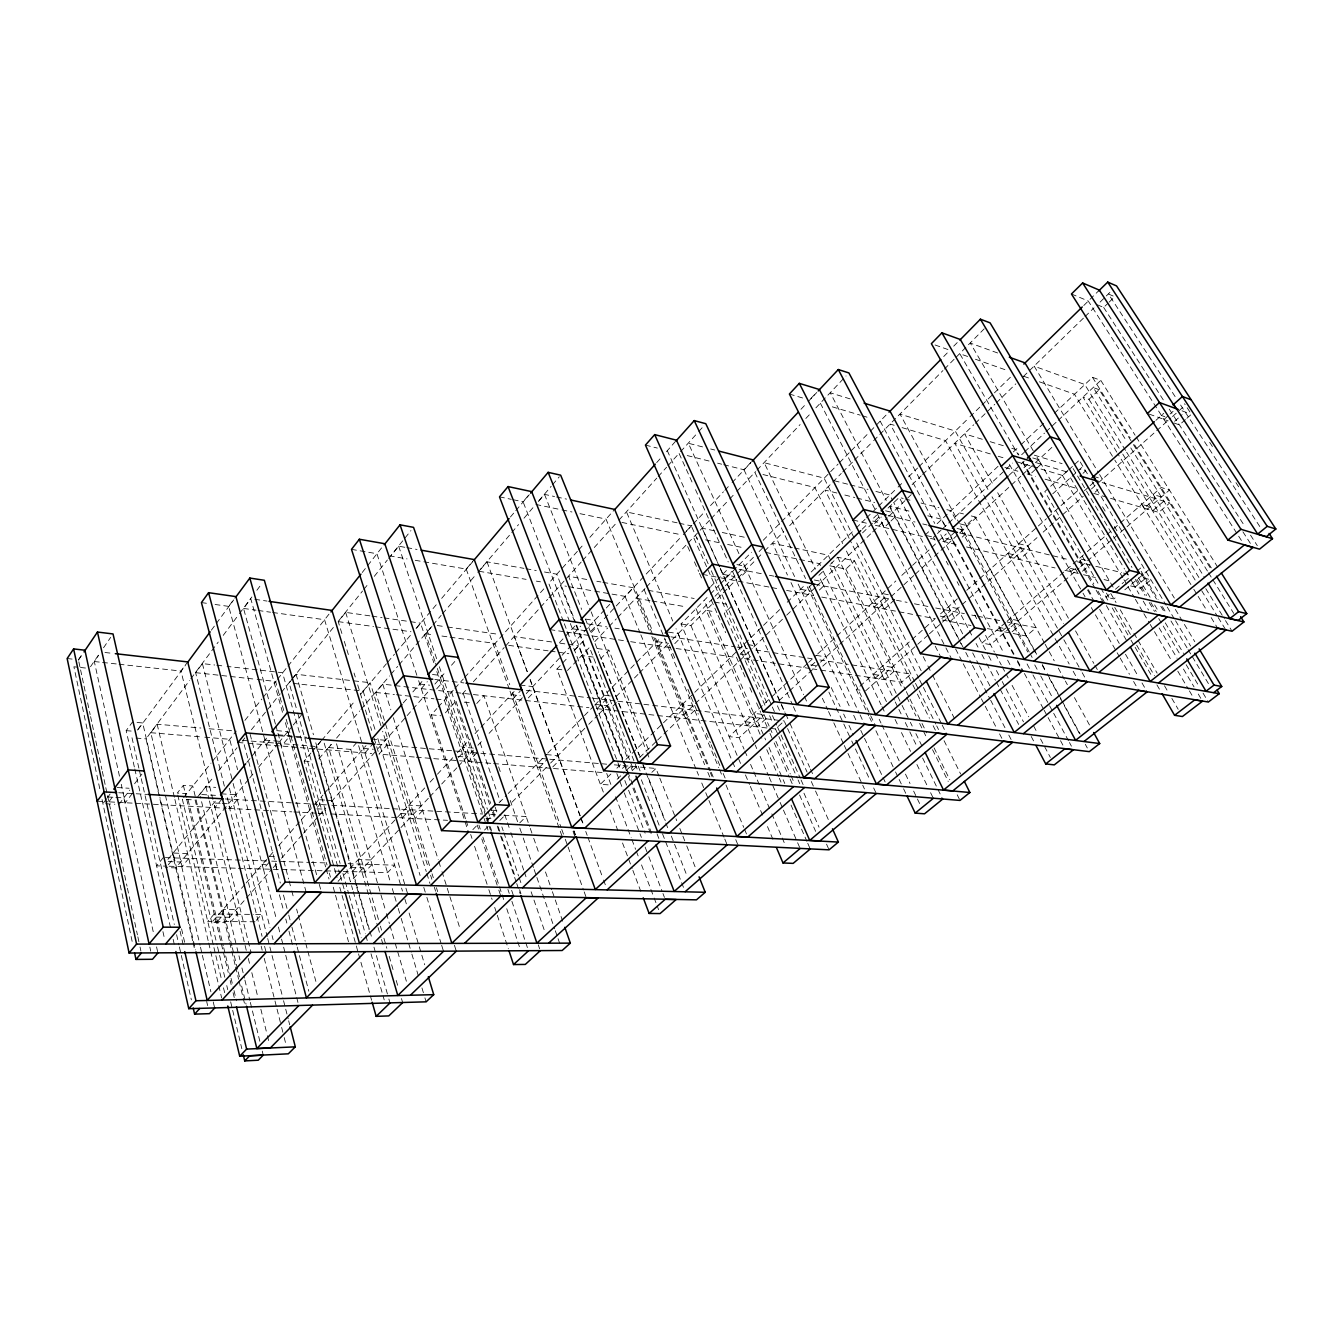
<?xml version="1.0" encoding="UTF-8"?>
<svg xmlns="http://www.w3.org/2000/svg" width="1343" height="1343" viewBox="0 0 1343 1343"><rect width="100%" height="100%" fill="white"/><g stroke="black" fill="none" stroke-linecap="round" stroke-linejoin="round"><path stroke-width="0.75" stroke-dasharray="5 3.75" d="M78.414 659.782L82.746 653.403M78.398 660.168L81.755 655.216M90.501 666.716L98.794 654.645M103.545 647.746L110.646 637.388M119.46 776.136L94.312 661.528L98.66 655.183M134.35 766.971L126.175 730.642L132.453 722.064L142.694 722.954L159.464 795.459M137.439 730.072L142.694 722.954M212.933 799.589L180.986 671.047L187.718 661.914M306.137 892.105L228.696 606.381L235.915 596.611M138.195 729.35L185.334 665.473M211.371 630.169L215.098 625.133M216.341 623.454L233.699 599.918M192.637 940.771L145.984 738.885L189.581 680.448M190.824 678.786L218.237 642.055M223.223 635.373L238.164 615.329M239.423 613.667L251.88 596.964M256.866 590.282L261.835 583.617M164.534 791.531L150.819 732.707L157.148 724.213L200.829 728.024M224.382 786.159L195.625 672.658L202.39 663.593L214.712 665.003M275.449 724.129L243.553 608.446L250.788 598.743L282.601 712.646M106.533 798.8L102.924 803.618L114.877 804.256M107.742 797.188L110.143 793.982M108.833 801.838L113.483 795.66M118.855 804.474L129.751 790.12M134.602 783.741L141.871 774.139M132.319 793.528L125.302 802.728L121.256 784.312M217.348 921.516L223.845 914.096L192.72 785.94L183.353 785.353L177.276 793.075L186.61 793.629M183.655 797.624L211.019 763.109M212.328 761.464L236.2 731.112M244.913 720.385L261.868 699.015M263.161 697.37L276.205 680.951M277.514 679.306L286.63 667.807M287.939 666.162L331.939 610.41M362.241 572.487L384.82 543.747M197.757 796.735L213.453 777.144M218.674 770.613L236.989 747.749M242.21 741.218L244.829 737.962M251.376 729.786L280.15 693.878M281.442 692.249L290.608 680.817M291.918 679.189L333.769 626.946M338.99 620.416L362.526 591.021M363.835 589.392L369.073 582.862M374.294 576.332L387.372 559.997M388.681 558.369L410.924 530.619M199.805 794.418L205.932 786.763L215.719 787.384M292.589 678.601L289.114 682.932L297.139 711.085M293.748 677.157L296.064 674.27L351.648 680.599M341.894 633.493L338.235 621.624L345.655 612.374L369.929 615.866M404.797 547.289L398.67 546.198L390.729 556.103L407.047 558.906M163.326 857.556L156.611 865.849L167.002 866.151M167.942 859.386L215.266 801.2M246.81 762.421L267.845 736.568M168.278 864.774L173.902 857.908L159.918 797.473M222.149 798.783L214.93 807.63L213.436 801.603M266.183 744.811L271.37 738.465M248.388 779.595L175.799 867.88L165.491 867.595M249.697 777.983L253.659 773.165M258.561 767.222L277.43 744.274M278.74 742.662L291.935 726.613M293.261 725.002L302.494 713.771M188.809 858.395L182.044 866.604L165.004 793.562M237.275 799.656L230.022 808.452L226.43 794.267M310.166 746.003L316.26 746.523L322.891 738.667M293.227 683.386L363.13 691.057L370.181 682.714L383.813 726.378M416.783 627.584L420.527 623.135L433.839 662.72M415.222 560.3L466.222 569.063L474.247 559.578M569.6 621.624L523.082 501.778L531.66 491.622M335.817 873.303L304.173 761.061L310.904 753.07M312.264 751.476L320.356 741.907M321.699 740.312L355.391 700.442M360.797 694.062L386.398 663.761M387.758 662.166L394.489 654.192M395.832 652.597L410.673 635.038M416.061 628.658L436.274 604.736M441.679 598.357L472.686 561.676M510.424 517.005L514.47 512.22M515.813 510.625L529.293 494.677M318.912 758.795L331.133 744.442M336.573 738.079L359.655 710.984M361.015 709.389L389.537 675.932M390.897 674.337L397.679 666.38M399.039 664.785L431.64 626.543M433 624.948L441.142 615.379M442.502 613.785L476.463 573.965M477.823 572.37L510.424 534.128M511.767 532.533L518.566 524.559M524.005 518.197L533.507 507.033M538.946 500.654L551.167 486.317M552.527 484.722L559.309 476.765M372.028 864.456L364.943 872.01L328.666 747.564L331.335 744.442M384.434 720.452L375.671 692.434L382.738 684.141L393.163 685.333M434.931 661.293L425.664 633.778L431.942 626.426M480.307 569.684L487.005 561.827L523.938 568.358M538.375 501.577L544.519 494.375L554.525 496.524M328.666 747.564L350.741 749.394L357.423 741.689M244.795 884.567L211.724 922.456L224.869 922.557L271.857 869.206M246.172 882.989L268.214 857.724M269.59 856.146L273.72 851.395M278.807 845.586L313.674 805.615M315.068 804.037L322.874 795.073M324.234 793.512L366.035 745.6M403.236 702.96L407.416 698.175M412.889 691.914L422.525 680.867M269.087 862.407L263.312 869.005L239.692 777.798M317.351 807.294L319.819 804.474L282.517 672.725L227.051 666.397M364.927 752.953L372.867 743.888M421.266 688.623L427.343 681.656M273.233 867.645L280.15 859.789M281.526 858.227L302.259 834.691M303.636 833.113L317.452 817.434M318.845 815.856L325.745 808.016M331.285 801.737L376.879 749.965M378.256 748.404L411.546 710.615M412.922 709.054L429.424 690.302M434.914 684.074L446.346 671.097M451.5 665.238L458.416 657.399M436.676 688.858L444.013 680.565M465.517 818.76L431.288 714.812L436.844 708.584M438.238 707.022L453.548 689.899M454.941 688.338L463.285 679.004M464.678 677.443L543.982 588.721M577.372 551.352L548.683 583.248L563.573 621.826M578.766 549.791L584.323 543.562M589.896 537.351L614.658 509.417M656.677 462.613L660.857 457.946M666.413 451.718L676.503 440.202M256.328 920.324L261.583 914.482L255.405 914.415M445.372 712.848L456.586 700.425M462.177 694.197L466.374 689.53M473.374 681.757L504.179 647.561M505.572 646L539.181 608.698M540.574 607.137L547.575 599.364M548.985 597.82L581.183 562.062M582.577 560.501L617.579 521.638M618.972 520.077L656.777 478.108M658.188 476.564L666.581 467.23M667.975 465.668L679.172 453.229M680.582 451.684L697.386 433.034M698.78 431.472L702.977 426.805M476.715 703.531L483.9 695.657L529.578 826.415M424.69 787.955L338.083 881.327L336.388 875.317M430.079 782.146L436.039 775.717M437.465 774.189L455.915 754.296M457.342 752.751L470.117 738.986M475.069 733.631L514.134 691.527M559.561 642.558L576.6 624.193M352.219 871.641L359.286 864.036L324.049 742.645M402.279 817.837L409.816 809.728L384.434 728.359M458.383 757.553L463.755 751.778L436.492 670.627M512.841 699.048L520.245 691.091M574.099 633.224L580.713 626.107M428.333 798.296L350.405 881.629L346.981 869.676M429.76 796.768L456.855 767.81M458.282 766.282L473.374 750.149M477.923 745.281L483.497 739.321M489.07 733.362L524.844 695.103M526.271 693.576L570.607 646.184M572.034 644.657L587.764 627.836M589.191 626.308L604.921 609.487M606.348 607.959L612.072 601.849M422.676 810.484L415.121 818.542L385.055 722.467M476.731 752.903L468.657 761.515L435.585 663.257M528.353 697.89L534.531 691.326M591.189 630.958L596.493 625.301M574.754 649.911L578.581 645.832L623.622 761.917M594.781 591.155L625.049 596.359L633.191 587.697L683.57 709.02L674.841 717.498M686.34 531.123L691.292 525.852L710.061 568.005M723.709 464.695L743.972 469.765L753.222 459.91M810.887 398.518L816.527 392.509M603.326 792.101L556.892 669.116L568.391 656.878M574.132 650.767L585.615 638.546M591.356 632.419L602.839 620.197M604.283 618.67L681.808 536.142M683.251 534.615L691.863 525.432M693.29 523.904L704.79 511.683M710.531 505.572L723.441 491.807M724.884 490.279L730.626 484.168M732.069 482.641L750.72 462.781M800.982 409.279L806.723 403.169M808.15 401.641L816.779 392.475M567.485 670.493L589.493 647.41L637.572 770.143M594.764 641.652L607.691 627.987M609.118 626.459L616.303 618.871M617.73 617.36L645.009 588.519M646.453 586.992L686.659 544.486M688.086 542.975L709.624 520.194M711.068 518.683L728.292 500.452M729.736 498.941L735.477 492.864M736.904 491.353L755.572 471.611M757.016 470.1L800.092 424.556M805.834 418.479L810.148 413.929M815.889 407.852L846.04 375.973M648.233 749.075L608.899 650.197L601.211 658.204L640.124 756.915M472.837 829.638L478.427 823.931M499.059 802.845L506.731 795.006M508.191 793.512L546.349 754.531M547.743 753.104L593.304 706.552M594.781 705.041L610.914 688.556M612.391 687.062L660.823 637.572M710.716 586.589L726.848 570.104M486.67 821.077L493.049 814.597M539.433 767.34L547.591 759.047M597.081 708.634L605.777 699.787L576.382 624.411M658.708 645.882L665.356 639.1M724.75 578.632L731.885 571.363M740.547 763.428L681.035 623.941L708.919 595.57M710.38 594.076L719.193 585.112M720.654 583.617L751.476 552.242M763.21 540.289L838.049 464.107M839.526 462.613L849.8 452.155M851.261 450.66L868.871 432.731M870.348 431.237L889.973 411.076M943.726 356.533L948.124 352.051M953.715 346.158L960.295 339.477M484.504 830.092L488.919 825.626M512.086 802.124L549.119 764.553M550.58 763.059L587.294 725.824M588.771 724.33L597.568 715.399M599.045 713.905L610.796 701.986M616.034 696.664L637.942 674.455M639.402 672.977L670.996 640.93M672.474 639.436L713.586 597.736M715.047 596.242L723.86 587.294M725.338 585.817L753.389 557.345M759.097 551.553L763.512 547.088M681.035 623.941L690.923 625.553L711.555 604.686M717.447 598.709L721.862 594.244M723.34 592.75L736.602 579.337M738.079 577.843L755.756 559.947M757.234 558.453L763.126 552.493M764.603 550.999L783.758 531.61M789.667 525.65L841.238 473.458M842.716 471.964L853.04 461.539M854.501 460.045L872.195 442.149M873.672 440.655L942.937 370.567M944.414 369.09L954.722 358.648M956.199 357.154L984.201 328.817M499.848 820.455L504.951 815.285M552.762 766.954L559.561 760.088M616.37 702.674L609.118 710.011L560.467 585.263L566.528 586.303M674.757 643.65L680.078 638.261L676.033 628.692M742.528 575.157L746.809 570.825L742.444 561.307M731.062 606.616L724.263 613.415L765.409 706.233M519.724 822.906L526.12 816.527L503.138 815.184M811.206 572L854.635 529.528M856.129 528.068L865.11 519.288M866.604 517.827L877.097 507.57M878.591 506.11L896.57 488.533M898.064 487.073L902.546 482.674M908.54 476.832L917.538 468.036M919.032 466.575L968.454 418.261M969.948 416.8L980.424 406.543M981.918 405.082L1010.372 377.265M1083.767 305.516L1099.329 290.122M610.88 774.038L600.371 784.278L611.132 785.101L606.7 773.434M616.89 768.179L624.394 760.877M625.888 759.416L736.971 651.187M738.482 649.727L782.012 607.321M787.216 602.235L804.524 585.38M862.206 529.192L868.082 523.468M873.571 518.096L876.576 515.175M818.928 575.291L823.444 570.909M830.478 564.228L837.679 557.227L854.501 560.837L914.583 681.472M862.525 532.919L879.061 516.837M888.076 508.074L899.189 497.414L903.168 498.438M912.115 484.689L921.147 475.909M922.641 474.448L973.742 424.774M975.253 423.297L994.794 404.31M996.305 402.85L1015.845 383.846M1023.349 376.544L1083.482 318.09M1084.976 316.629L1093.991 307.849M1100.102 302.091L1110.527 291.784M622.397 768.431L625.116 765.779M740.597 653.655L745.919 648.484L710.917 569.919M802.594 593.438L812.549 583.769M874.595 523.501L881.277 517.021M1097.332 304.794L1103.661 307.429L1107.824 303.417M1109.2 302.074L1114.74 296.702M617.142 779.293L624.646 772.024M626.14 770.563L630.639 766.215M639.654 757.502L656.156 741.521M657.65 740.06L752.214 648.551M753.708 647.091L785.219 616.588M786.729 615.128L815.235 587.529M816.745 586.085L871.204 533.356M872.715 531.912L887.27 517.81M888.781 516.35L912.787 493.116M632.133 770.697L636.229 766.752M694.7 710.346L685.971 718.757L650.264 632.671M750.384 656.626L747.715 659.195L693.576 537.368L697.588 538.19M819.381 590.064L823.645 585.951L819.146 576.6M889.637 522.276L884.298 527.43L876.677 512.606M890.98 520.983L894.975 517.122M893.934 671.433L884.701 679.676L829.034 565.621L845.872 569.147L854.501 560.837M651.859 772.359L655.955 768.465L659.027 776.204M924.974 535.202L929.541 530.888M937.145 523.72L998.067 466.306M1013.293 451.953L1019.387 446.212M1020.915 444.785L1045.274 421.82M1054.423 413.208L1092.497 377.316L1100.79 380.371L1135.104 435.216M941.107 530.099L933.503 537.234L935.467 540.944M942.635 528.689L947.201 524.408M948.712 522.981L1012.588 463.083M1021.654 454.74L1024.424 452.155M1024.759 451.684L1044.518 433.134M1046.046 431.707L1056.689 421.736M1058.217 420.309L1100.79 380.371M1116.822 452.155L1083.012 397.209L1088.972 399.307L1099.229 389.722L1132.3 442.787M807.109 663.811L729.115 736.635L739.12 737.71L763.68 714.912M808.637 662.384L816.275 655.25M817.669 653.957L895.848 580.965M901.825 575.375L911.091 566.729M912.619 565.302L946.261 533.893M1008.962 475.355L1019.673 465.349M1021.2 463.923L1024.256 461.069M746.842 725.69L755.572 717.565L704.135 600.254M811.189 665.809L816.494 660.874M874.276 607.086L884.198 597.853L855.088 539.852M955.108 531.845L944.498 541.716L938.656 530.754M1023.954 467.767L1028.218 463.805M960.228 523.904L966.087 525.382L975.169 516.937L1044.132 642.424M779.041 700.66L788.072 692.266M789.583 690.873L818.945 663.61M820.489 662.183L913.777 575.593M915.305 574.166L1020.865 476.177M1022.392 474.767L1033.858 464.124M1035.386 462.697L1052.324 446.984M765.879 718.79L757.15 726.865L706.166 610.31L714.207 611.686M822.789 666.128L828.094 661.226M894.421 599.868L884.517 609.034L850.119 540.255M962.226 537.133L965.248 534.329L960.312 525.231M1035.403 469.429L1029.728 474.683L1022.426 462.042M1036.813 468.119L1041.077 464.174L1035.789 455.143M596.745 708.6L775.482 728.964L784.194 720.973L786.746 726.647M1032.633 466.541L1062.431 475.405L1067.903 470.419M1067.265 471.141L1044.82 491.588L1099.816 586.421M1068.759 469.781L1073.242 465.702M1074.736 464.325L1079.218 460.246M1052.711 493.838L1070.64 477.588M1072.117 476.228L1076.599 472.165M1078.093 470.805L1082.576 466.743M1082.962 473.34L1085.698 470.873L1080.074 469.16M935.316 618.569L856.28 689.58L861.853 690.369M940.553 613.852L957.643 598.491M966.775 590.282L1046.466 518.683M1048.01 517.29L1080.997 487.66M1155.903 420.342L1163.71 413.342M875.149 678.249L884.399 669.956L831.905 562.717M941.913 618.418L950.357 610.864L893.632 502.349M1010.154 557.295L1020.646 547.894L992.024 496.759M1084.506 490.699L1088.72 486.921M1090.113 485.662L1095.72 480.643M1164.062 419.419L1168.561 415.373M1170.072 414.03L1173.077 411.344M865.563 690.89L927.895 635.189M929.44 633.795L1036.997 537.653M1043.158 532.13L1083.281 496.272M1091.473 488.953L1170.945 417.925M1172.489 416.531L1185.382 405.015M959.825 612.727L949.988 621.49L890.023 506.328L909.899 511.314M1095.149 492.142L1097.953 489.658M1174.621 421.333L1182.125 414.651M1185.416 419.604L1179.423 424.908L1173.127 422.659M1186.91 418.261L1191.409 414.282L1184.543 403.756M1005.504 622.615L981.918 643.079L990.496 644.64L1009.5 628.222M1007.082 621.255L1085.698 553.014M1087.276 551.637L1161.175 487.492L1169.434 490.061L1087.629 560.736M1001.895 631.361L1007.468 626.543M1008.862 625.334L1011.648 622.917L959.792 527.245M1073.812 569.13L1070.841 571.698L1009.147 464.006M1011.078 626.845L1079.168 568.022M1080.746 566.662L1085.497 562.549M1012.085 631.848L1020.445 624.646M1082.492 571.211L1089.895 564.849M1163.844 501.157L1152.798 510.659L1117.913 453.934M1109.251 594.462L1106.044 597.148L1113.918 598.928L1117.107 596.258M1115.429 589.258L1123.621 582.375M1125.216 581.032L1128.405 578.346M1136.833 571.262L1142.775 566.259M1124.846 589.778L1148.987 569.566M255.019 921.785L207.729 921.449L214.208 913.995L253.34 914.398M216.374 917.135L229.535 917.252L236.469 945.64M169.084 866.218L236.217 868.199M238.315 868.266L387.556 872.681L394.674 865.194L346.729 863.616M168.244 861.618L180.633 862.005L200.006 945.17M266.048 864.691L262.238 864.573L276.339 918.981M351.027 867.36L363.382 867.746L379.8 924.118M165.407 857.623L269.624 861.064M271.706 861.132L309.226 862.374M311.307 862.441L327.977 862.995M187.584 853.544L173.113 853.04L195.524 949.904M269.355 856.414L275.08 856.616M370.668 859.956L358.312 859.52L377.467 925.495M97.166 801.2L107.591 801.771M109.673 801.889L226.463 808.251M228.545 808.368L291.817 811.827M293.865 811.927L316.142 813.153M318.241 813.254L326.584 813.707M330.412 813.925L397.494 817.585M399.576 817.702L447.538 820.321M107.893 796.97L113.886 797.306M115.884 797.423L123.875 797.876L153.857 934.61M220.118 803.315L213.839 802.963L250.99 952.439M222.216 803.433L228.495 803.785L262.053 936.289M316.982 808.771L324.687 809.208L340.098 863.431M400.969 813.522L413.443 814.227L431.456 871.808M485.948 818.323L493.653 818.76M118.721 792.739L146.941 794.385M225.271 798.951L329.74 805.061M331.822 805.179L482.691 813.992M490.598 814.462L501.057 815.067M117.059 787.535L129.062 788.257M221.259 793.831L235.948 794.72M324.603 800.075L318.811 799.723L339.729 873.605M326.534 800.193L332.325 800.546L355.475 881.058M421.215 805.918L408.725 805.162L428.098 867.225M491.874 810.198L499.579 810.652M201.752 794.536L217.381 795.459M304.173 761.061L312.18 761.666M135.996 738.079L145.984 738.885M126.175 730.642L132.302 731.163M150.819 732.707L202.726 737.038M204.791 737.206L229.72 739.288L237.593 769.69M273.569 742.948L243.066 740.413L277.061 869.408M275.6 743.132L308.135 745.835M238.03 742.494L246.071 743.149M248.086 743.317L371.81 753.524M414.232 757.016L378.978 754.111L386.952 745.113L382.637 731.247M416.313 757.183L457.527 760.591M459.608 760.759L491.555 763.395M493.636 763.563L551.587 768.347M553.467 768.498L602.604 772.561M264.974 740.094L279.831 741.336M363.584 748.42L373.337 749.243M457.862 756.378L466.844 757.133L486.233 814.781M537.939 763.126L545.678 763.781M209.155 728.762L232.037 730.743M278.085 734.772L306.607 737.257M279.042 735.746L308.202 738.281M376.913 744.24L478.947 753.087M480.895 753.272L547.675 759.064M549.757 759.248L606.683 764.184M614.305 764.839L655.955 768.465M276.658 730.609L287.838 731.616L325.61 866.89M371.742 739.07L385.407 740.278L426.251 871.573M473.34 748.101L462.546 747.144L485.797 816.292M546.299 754.581L557.916 755.622M431.288 714.812L440.705 715.769M85.465 668.025L73.899 666.783L100.322 791.363M67.15 658.54L74.654 659.363M94.312 661.528L100.49 662.2M102.555 662.435L117.009 664.013M119.074 664.248L180.986 671.047M195.625 672.658L255.086 679.189M257.151 679.407L275.6 681.438L283.961 711.32M375.671 692.434L394.406 694.499M396.487 694.717L433.94 698.83M436.022 699.065L444.348 699.972L483.413 816.46M464.292 702.171L472.568 703.077M104.972 652.497L113.248 653.437M216.777 665.238L224.986 666.162M353.713 680.834L370.181 682.714M395.144 685.635L588.956 707.711M419.771 684.023L429.626 685.165M511.263 694.633L520.312 695.674M595.436 704.387L607.103 705.73L627.534 758.124M673.128 713.385L683.923 714.644L704.655 764.654M745.08 721.728L755.085 722.887L761.783 738.18M434.83 679.474L463.939 682.932M526.338 690.336L590.802 698.007M592.884 698.242L615.749 700.962M617.814 701.214L650.7 705.109M652.748 705.36L784.194 720.973M432.48 674.471L442.334 675.663M520.127 685.064L532.802 686.592M610.209 695.959L604.367 695.254L633.711 770.446M692.887 705.965L682.093 704.655L709.457 770.546M762.052 714.325L754.044 713.351L765.678 739.909M556.892 669.116L562.197 669.804M201.433 602.587L207.275 603.393M215.065 604.484L228.696 606.381M243.553 608.446L256.009 610.175M258.091 610.461L270.547 612.207M272.629 612.492L324.553 619.711L405.317 886.162M338.235 621.624L373.555 626.526M375.62 626.828L410.941 631.73M425.664 633.778L433.806 634.92M441.948 636.045L448.058 636.901M450.106 637.186L494.896 643.415L509.752 684.729M508.695 645.345L548.112 650.818M550.177 651.103L556.405 651.976M558.47 652.262L568.844 653.705M593.455 657.13L581.821 655.518L626.51 770.748M254.851 599.331L267.022 601.076M371.961 616.152L382.083 617.612M384.098 617.898L408.39 621.389M410.421 621.675L420.527 623.135M437.281 625.536L445.423 626.711M447.471 626.996L498.438 634.316M551.604 641.954L514.251 636.599L527.195 671.886M559.897 643.146L566.125 644.052M568.207 644.338L578.581 645.832M597.249 648.518L608.899 650.197M549.975 629.615L564.463 631.781M566.528 632.1L628.591 641.366M630.656 641.685L674.102 648.182M676.167 648.484L736.165 657.466M744.442 658.691L810.635 668.596M812.716 668.898L816.846 669.519M820.825 670.123L901.673 682.21L910.89 674.068L850.22 664.651M572.353 628.759L585.078 630.69M656.895 641.585L668.596 643.347M740.127 654.192L745.516 655.015L767.407 704.252M810.601 664.886L816.594 665.792M873.202 674.371L882.485 675.781L894.337 700.072M588.184 624.008L606.801 626.896M614.893 628.155L619.224 628.826M670.929 636.851L735.057 646.789M737.122 647.108L747.463 648.719M755.74 649.995L811.743 658.691M819.868 659.95L848.205 664.349M585.514 619.073L594.613 620.516M668.411 632.117L678.165 633.661L731.834 760.172M747.883 644.623L755.085 645.765M816.158 655.367L826.146 656.928M891.97 667.286L882.704 665.843L901.136 703.463M351.497 549.354L376.913 553.719L417.992 678.702M478.964 571.262L526.12 579.37M536.377 581.133L540.474 581.838M568.542 586.656L592.767 590.819M649.995 600.657L635.994 598.239L649.475 630.774M651.993 600.992L685.988 606.835M406.828 547.642L417.052 549.455M526.003 568.727L536.26 570.54M544.469 572L556.774 574.183L575.627 622.481M586.757 579.471L568.576 576.265L581.653 609.453M596.846 581.267L600.892 581.972M602.906 582.342L633.191 587.697M648.132 590.332L694.146 598.474M714.325 602.05L726.395 604.182M702.574 574.401L718.958 577.524M721.006 577.91L769.707 587.176M771.755 587.579L777.916 588.754M786.578 590.4L813.22 595.469M821.765 597.081L934.51 618.552M942.316 620.03L971.006 625.485M987.407 628.608L1026.337 636.011L1036.057 627.718L1007.384 622.078M722.752 574.3L734.47 576.55L792.521 704.79M800.546 589.258L811.306 591.34L875.418 725.623M872.195 603.041L882.133 604.954L918.696 678.097M940.251 616.135L947.604 617.545L960.044 641.417M999.78 627.584L1003.187 628.239M739.17 569.331L761.699 573.763M769.405 575.274L773.988 576.181M814.932 584.222L894.774 599.935M896.419 600.254L907.062 602.352M914.398 603.796L928.382 606.549M935.735 607.993L964.392 613.633M971.778 615.077L975.773 615.866M977.771 616.252L999.696 620.567M736.904 564.597L744.71 566.142L803.567 694.633M814.362 580.008L821.547 581.435L881.075 704.756M888.327 594.731L882.368 593.539L922.574 673.598M957.71 608.53L948.511 606.7L964.945 638.126M1018.33 620.584L1009.802 618.888L1027.748 652.01M499.495 496.86L511.28 499.327M513.244 499.73L523.082 501.778M535.907 504.464L559.947 509.484M561.945 509.904L571.967 511.985M579.975 513.664L606.012 519.086L652.329 630.505M621.893 522.41L680.599 534.648M705.579 539.869L719.596 542.79M727.604 544.452L743.602 547.793M765.779 552.426L797.658 559.074M799.639 559.494L819.566 563.657L822.302 569.281M556.539 496.96L566.561 499.109M677.124 522.813L626.51 511.952L672.776 621.037M679.138 523.233L691.292 525.852M714.258 530.77L702.255 528.202L719.378 566.326M722.265 532.483L746.272 537.636M792.37 547.508L772.443 543.244L787.468 575.073M794.351 547.944L828.211 555.196L830.981 560.837M852.973 519.993L867.259 523.384M875.418 525.314L922.423 536.478M930.464 538.375L934.627 539.366M942.786 541.313L959.12 545.191M966.557 546.954L1055.061 567.955M1064.915 570.305L1081.585 574.25M1083.499 574.703L1095.384 577.524M1104.047 579.588L1112.205 581.519M1130.571 585.884L1140.778 588.301L1151.001 579.807L1140.811 577.305M872.799 521.034L881.747 523.166L944.968 646.033M1007.854 553.366L1016.97 555.549L1062.833 637.925M1075.29 569.516L1068.541 567.904L1081.971 591.34M926.67 535.605L931.807 536.831M888.126 515.443L915.019 522.024M922.775 523.938L927.056 524.979M959.456 532.902L1069.498 559.846M1077.287 561.76L1093.941 565.839M1095.821 566.293L1121.539 572.588M1123.52 573.075L1131.427 575.005M885.557 510.793L892.709 512.556M957.055 528.454L962.965 529.914L1032.146 657.432M1085.933 560.316L1079.201 558.654L1093.823 583.92M1137.286 573.008L1143.162 574.451L1158.136 599.515M645.446 445.104L657.331 448.075M687.23 455.562L709.524 461.136M717.615 463.167L721.678 464.191M762.925 474.515L814.865 487.509L842.716 543.562M836.924 493.032L825.022 490.061L849.196 538.392M844.865 495.03L854.803 497.514M856.784 498.018L874.646 502.483M927.795 515.796L941.712 519.271L945.657 526.624M702.557 446.9L688.371 443.257L738.952 553.685M710.665 448.982L714.711 450.023M834.238 480.727L848.121 484.303M850.102 484.806L867.964 489.389M875.888 491.437L889.788 494.996L892.659 500.519M905.148 498.941L913.089 500.989M921.046 503.037L938.908 507.62M946.849 509.669L950.827 510.676L955.813 519.875M959.59 512.925L963.485 513.933M971.274 515.93L975.169 516.937M1004.917 467.431L1017.843 471.208M1027.143 473.928L1035.604 476.396M1045.089 479.166L1078.63 488.97M1093.756 493.401L1158.74 512.388L1169.77 502.937L1102.133 482.573M789.399 394.036L803.45 398.233M832.341 406.845L860.225 415.155M862.206 415.742L870.18 418.109M894.169 425.261L890.224 424.086L945.741 527.514M902.06 427.611L945.472 440.554L1054.087 636.8M990.295 453.917L954.823 443.341L1019.538 559.527L1030.014 550.177L997.295 492.025M998.185 456.267L1004.094 458.03M1016.735 461.791L1030.652 465.937M1036.511 462.798L1068.407 472.4M1032.767 457.946L1038.609 459.709L1114.002 588.687M1093.538 476.379L1102.502 479.098M1161.41 496.977L1153.133 494.476L1204.688 577.775M850.186 398.905L830.293 392.827L886.296 500.435M982.287 439.279L964.576 433.856L993.199 484.756M990.16 441.679L1003.926 445.893M1011.799 448.293L1015.744 449.502L1018.867 454.891M1034.328 455.176L1062.095 463.654M935.064 344.983L947.94 349.516M967.615 356.466L959.792 353.713L1018.246 454.824M975.438 359.236L1006.713 370.265M1023.786 376.292L1031.575 379.045M1039.364 381.798L1074.434 394.171L1113.716 458.299M1149.239 414.131L1168.125 420.863M1161.342 415.457L1164.868 416.716M997.614 352.974L970.301 343.086L1034.731 453.33M1099.229 389.722L1093.286 387.573L1126.357 440.806M1182.008 410.824L1189.831 413.711M1071.462 293.999L1088.216 300.983L1237.574 534.497M1113.162 296.031L1108.428 293.999L1176.099 398.099M1209.674 442.317L1214.257 449.334M1235.963 482.624L1239.388 487.878M1180.615 405.032L1260.708 527.933M1103.661 307.429L1163.592 400.365M1169.249 409.128L1244.877 526.422M1250.534 535.169L1257.3 545.661M1242.93 531.828L1253.019 547.491M1238.699 536.243L1243.182 543.244M1136.212 436.979L1218.051 567.736M1092.497 377.316L1130.151 437.734M1134.583 444.852L1213.165 570.876M1133.391 444.567L1210.715 568.66M1130.772 447.907L1207.441 571.06M1208.532 572.823L1211.822 578.111M1212.914 579.874L1233.73 613.382M1125.552 450.442L1084.724 384.484L1034.177 366.186L1098.507 472.753M1126.643 452.222L1155.333 498.589L1144.27 508.158L1114.808 460.078M1088.972 399.307L1121.674 452.322M1122.765 454.085L1199.232 578.027M1205.796 588.67L1224.396 618.821M1225.487 620.6L1232.051 631.244M1195.119 580.025L1150.078 506.781L1141.768 504.33L1192.735 587.512M1201.716 590.735L1217.094 615.749M1218.202 617.545L1225.89 630.052M1193.809 589.292L1197.066 594.596M1198.141 596.359L1206.82 610.528M1211.151 617.595L1217.665 628.222M1099.581 474.532L1174.336 598.071M1175.377 609.437L1194.8 641.702M1080.309 462.042L1087.847 474.616M1092.111 481.583L1166.177 605.273M1167.235 607.053L1174.672 619.476M1175.545 620.735L1190.62 646.067M1162.417 606.667L1165.623 612.039M1170.978 620.986L1187.027 647.83M1188.102 649.626L1191.308 654.998M1192.383 656.777L1209.506 685.417M1102.569 506.781L1106.85 513.933M1114.354 526.473L1118.635 533.641M1141.13 571.262L1145.411 578.43L1135.171 586.975L1130.94 579.823M1141.466 573.881L1156.508 599.062M1160.805 606.247L1165.103 613.432M1138.545 577.91L1150.33 597.702M1154.611 604.887L1158.891 612.089M1165.321 622.883L1183.536 653.453M1073.074 468.489L1131.998 567.468M1137.118 579.404L1146.653 595.453M1150.901 602.571L1156.189 611.485M1135.49 579.387L1145.008 595.419M1149.222 602.52L1154.51 611.401M1158.724 618.519L1179.842 654.041M1186.171 664.701L1198.846 686.038M1203.059 693.139L1208.347 702.02M1070.522 477.823L1124.578 569.079M1125.635 570.876L1129.883 578.027M1132.653 583.248L1138.998 593.975M1143.229 601.127L1148.534 610.058M1159.11 627.92L1177.106 658.305M1183.452 669.032L1194.028 686.894M1198.275 694.046L1202.505 701.197M1062.431 475.405L1122.866 577.876M1123.923 579.672L1127.113 585.061M1127.986 586.757L1134.348 597.534M1135.406 599.331L1142.826 611.904M1143.883 613.701L1149.172 622.665M1150.229 624.461L1153.419 629.85M1154.476 631.646L1171.415 660.387M1177.777 671.147L1188.37 689.11M1189.428 690.906L1192.601 696.295M1110.762 593.505L1116.033 602.554M1120.247 609.789L1132.888 631.495M1133.945 633.308L1137.101 638.731M1138.159 640.544L1157.129 673.112M1164.499 685.769L1167.655 691.209M1171.868 698.444L1178.197 709.289M1106.414 593.069L1110.594 600.254M1114.757 607.439L1130.42 634.4M1136.682 645.177L1154.426 675.714M1100.857 588.217L1108.126 600.741M1112.273 607.892L1129.933 638.328M1130.974 640.124L1134.096 645.496M1135.12 647.292L1151.74 675.932M1156.927 684.88L1161.091 692.048M1098.003 591.155L1105.306 603.796M1106.363 605.592L1127.247 641.702M1023.013 462.076L1081.216 562.717M1026.959 470.52L1095.065 588.368M1096.106 590.181L1103.442 602.873M1088.334 589.644L1092.463 596.829M1099.682 609.386L1119.29 643.465M1125.484 654.226L1137.874 675.747M1142.003 682.932L1147.157 691.897M1075.105 568.358L1078.194 573.746M1087.511 589.93L1093.706 600.724M1082.995 593.136L1085.06 596.745M1091.255 607.556L1094.36 612.962M1095.384 614.775L1119.139 656.24M1120.163 658.036L1129.463 674.253M1133.593 681.472L1138.746 690.487M1068.407 618.216L1027.731 545.929L1018.649 543.68L1063.387 623.605M1075.525 630.874L1093.823 663.392M1094.847 665.205L1097.902 670.627M987.944 489.456L955.226 431.002L900.045 414.148L959.322 523.401M1063.857 639.755L1081.182 670.862M1082.206 672.692L1087.31 681.841M1055.094 638.613L1069.162 663.996M1073.175 671.248L1078.194 680.313M1045.139 644.271L1048.178 649.794M1049.185 651.624L1054.238 660.823M1058.284 668.176L1064.344 679.205M1065.352 681.035L1067.366 684.712M1074.45 697.588L1089.593 725.17M964.576 522.091L1033.287 648.048M1034.278 649.878L1037.266 655.367M1042.252 664.516L1046.247 671.853M1047.238 673.682L1061.205 699.3M1062.195 701.13L1080.141 734.084M966.087 525.382L1036.343 654.377M1042.336 665.389L1045.324 670.896M1049.336 678.232L1059.325 696.581M1060.332 698.427L1063.32 703.933M1064.327 705.763L1079.319 733.295M1085.312 744.307L1087.31 747.984M1034.731 664.886L1039.717 674.085M1040.707 675.915L1052.677 697.991M1027.059 663.946L1031.995 673.095M1032.968 674.925L1052.694 711.471M1053.684 713.301L1068.474 740.698M1069.464 742.528L1071.429 746.188M949.602 533.977L1016.533 658.809M1017.524 660.638L1023.45 671.668M1024.424 673.498L1043.158 708.399M1044.149 710.229L1047.104 715.735M1048.094 717.582L1064.865 748.79M946.731 529.36L954.655 544.133M1013.461 654.343L952.103 540.02L942.232 537.653L1003.691 652.832M1017.423 661.73L1022.376 670.946M880.135 421.081L934.745 523.434M1007.603 660.135L1012.471 669.284M946.278 561.307L948.242 565.017M957.089 581.67L959.053 585.38M974.766 615.01L976.73 618.72M985.577 635.373L994.408 652.026M995.398 653.89L1001.29 664.986M1002.264 666.833L1008.157 677.93M1012.085 685.333L1028.772 716.776M1033.674 726.026L1036.611 731.566M1040.54 738.969L1050.36 757.469M979.03 637.606L987.726 654.075M988.683 655.904L992.544 663.224M996.422 670.543L1001.24 679.692M1002.214 681.539L1005.118 687.028M1006.075 688.858L1023.484 721.812M1031.206 736.451L1034.11 741.94M900.163 499.243L968.337 628.759M969.31 630.606L972.214 636.112M976.076 643.482L978.023 647.158M981.884 654.511L985.745 661.864M986.719 663.711L995.415 680.263M996.388 682.093L999.293 687.616M1000.266 689.463L1018.632 724.397M972.685 652.916L978.476 664.013M979.45 665.859L991.05 688.052M961 643.263L964.811 650.6M965.768 652.446L971.509 663.459M972.466 665.289L989.673 698.343M990.63 700.173L1004.967 727.721M1008.794 735.057L1012.605 742.41M890.157 507.855L957.828 637.656M958.784 639.503L962.612 646.856M955.612 649.005L962.293 661.914M963.25 663.761L980.44 696.983M981.397 698.83L984.268 704.37M985.225 706.217L995.734 726.513M999.561 733.899L1003.372 741.269M820.405 403.286L875.72 510.743M945.925 647.897L951.667 659.077M935.215 646.184L940.872 657.264M923.178 656.626L926.922 664.03M927.862 665.893L931.606 673.296M932.546 675.143L955.931 721.443M854.148 537.989L824.098 478.125L764.167 462.731L815.537 569.147M919.636 679.978L922.456 685.601M923.396 687.465L941.208 723.105M942.148 724.985L946.832 734.352M915.506 683.318L918.259 688.875M919.183 690.722L935.769 724.028M936.692 725.875L938.539 729.585M944.062 740.681L960.648 774.004M846.426 551.033L911.897 682.949M912.82 684.812L916.514 692.249M917.437 694.113L929.44 718.27M933.133 725.707L936.826 733.127M845.872 569.147L905.367 689.714M906.307 691.595L909.077 697.218M910 699.099L921.113 721.611M922.037 723.491L926.67 732.875M934.073 747.883L949.82 779.779M957.223 794.804L960.01 800.428M837.679 557.227L901.187 686.021M906.726 697.252L915.943 715.97M919.636 723.457L927.023 738.432M932.546 749.663L948.225 781.492M902.06 705.36L909.429 720.402M910.353 722.282L912.199 726.059M915.876 733.58L922.322 746.758M895.244 701.936L897.98 707.543M898.887 709.406L901.623 715.013M905.283 722.5L908.926 729.971M909.832 731.834L916.211 744.912M922.607 758.006L942.668 799.119M823.209 571.161L887.79 704.42M895.076 719.445L897.812 725.086M901.455 732.59L910.554 751.375M916.933 764.52L926.955 785.185M930.598 792.706L933.335 798.33M881.982 706.636L885.574 714.107M879.178 719.26L880.991 723.038M881.898 724.935L899.139 760.86M905.484 774.105L910.017 783.557M913.643 791.111L920.912 806.253M754.917 472.501L805.548 578.514M809.158 586.085L813.69 595.553M807.277 586.79L868.77 715.785M869.676 717.649L871.456 721.392M875.921 730.76L894.656 770.076M895.546 771.94L898.232 777.563M899.122 779.427L902.697 786.914M903.587 788.794L906.256 794.401M743.972 469.765L794.586 576.583M798.145 584.071L859.201 713.032M860.091 714.912L864.539 724.297M790.993 582.577L850.119 707.778M853.678 715.299L856.347 720.956M860.779 730.374L882.099 775.549M882.989 777.446L885.658 783.087M831.233 687.549L840.097 706.468M843.656 714.04L845.418 717.834M848.977 725.405L853.409 734.856M828.883 692.098L842.934 722.165M843.807 724.045L850.841 739.086M851.714 740.967L870.146 780.417M873.655 787.938L876.291 793.579M822.386 698.276L827.641 709.608M828.513 711.505L832.895 720.956M833.785 722.836L843.421 743.619M844.294 745.516L864.456 788.962M804.44 696.53L807.898 704.085M679.122 453.531L692.031 482.053M695.489 489.658L728.208 561.911M732.506 571.413L736.82 580.931M793.377 706.67L797.641 716.104M720.234 568.223L784.916 712.176M785.756 714.073L789.164 721.661M790.02 723.558L809.628 767.206M810.467 769.103L813.035 774.793M667.253 450.56L719.596 567.166M720.452 569.063L780.652 703.279M781.508 705.176L785.756 714.661M777.412 705.797L779.964 711.488M787.586 728.544L807.059 772.057M811.29 781.525L814.681 789.096M815.52 790.993L829.924 823.158M744.291 644.052L771.503 705.109M772.343 707.022L775.75 714.661M772.443 715.618L776.657 725.086M777.496 726.983L800.227 778.117M801.066 780.014L804.423 787.586M769.606 715.701L772.124 721.376M775.482 728.964L778 734.621M778.839 736.518L797.255 778.067M798.095 779.947L799.756 783.724M803.953 793.176L819.012 827.17M826.549 844.159L829.067 849.834M764.049 714.577L769.119 726.059M769.975 727.973L772.51 733.714M775.885 741.37L790.272 773.921M791.111 775.851L794.485 783.506M799.572 794.989L815.637 831.367M687.683 546.551L690.218 552.292M694.432 561.861L698.645 571.43M699.485 573.343L702.02 579.085M711.303 600.12L717.196 613.516M718.052 615.43L725.64 632.654M736.4 657.18L742.276 670.51M743.115 672.423L745.634 678.131M749.83 687.65L752.349 693.374M756.545 702.893L760.742 712.411M761.582 714.308L769.136 731.448M769.975 733.362L773.333 740.983M774.172 742.88L789.298 777.161M790.137 779.058L793.495 786.679M769.002 747.48L782.298 777.832M783.137 779.729L784.799 783.506M766.786 749.646L778.487 776.388M779.326 778.302L781.005 782.13M791.027 805.061L806.908 841.373M807.747 843.286L810.249 849.011M695.976 608.547L756.747 748.622M760.088 756.31L768.431 775.515M769.27 777.429L779.276 800.478M780.115 802.409L782.616 808.167M783.439 810.098L796.785 840.819M797.624 842.749L800.126 848.507M690.923 625.553L744.039 749.125M744.861 751.039L747.312 756.747M750.586 764.368L753.037 770.076M753.859 771.973L771.05 811.961M771.856 813.875L784.95 844.344M745.449 774.911L749.528 784.48M750.334 786.394L762.589 815.117M767.491 826.6L773.199 839.996M732.64 762.085L735.897 769.74M669.402 645.261L675.025 658.658M687.868 689.261L698.293 714.14M706.317 733.261L710.329 742.83M711.135 744.744L719.949 765.779M723.172 773.434L726.378 781.089M644.136 589.627L718.723 767.642M719.529 769.573L722.752 777.278M725.992 784.984L743.737 827.389M744.559 829.319L746.977 835.094M655.518 638.194L710.481 770.479M711.27 772.393L714.476 780.098M710.262 772.477L711.874 776.355M707.845 772.343L710.246 778.117M735.763 839.66L738.146 845.435M625.049 596.359L640.074 632.889M640.863 634.819L696.178 769.472M696.983 771.402L698.578 775.264M701.751 783.003L704.924 790.742M705.73 792.672L708.114 798.481M708.903 800.411L724.011 837.159M724.8 839.09L727.184 844.898M659.799 778.134L676.738 820.691M679.827 828.43L682.126 834.238M682.899 836.169L685.971 843.908M686.743 845.855L695.993 869.072M544.519 494.375L590.383 609.907M591.138 611.82L646.235 750.519M646.99 752.466L650.079 760.222M643.179 764.671L646.235 772.41M648.518 778.201L665.255 820.691M671.349 836.135L687.331 876.677M585.498 619.207L598.575 652.396M599.347 654.36L639.033 755.001M642.861 764.721L665.07 821.11M665.843 823.058L668.143 828.9M638.261 766.249L641.299 773.988M641.35 779.796L659.48 826.096M662.502 833.802L683.654 887.824M630.555 765.879L632.066 769.774M657.029 833.802L660.051 841.557M570.339 623.555L628.306 772.913M624.529 763.412L651.624 833.231M628.406 776.439L629.917 780.35M632.956 788.173L650.381 833.113M564.312 623.756L620.281 768.767M624.814 780.484L627.819 788.291M628.574 790.238L645.144 833.164M616.84 773.534L623.538 790.96M624.277 792.89L641.383 837.411M645.11 847.08L648.081 854.819M648.82 856.75L662.217 891.601M662.955 893.531L664.449 897.393M615.581 796.768L631.16 837.663M631.898 839.61L635.608 849.33M636.347 851.277L638.58 857.119M641.534 864.909L653.403 896.05M654.142 897.997L658.59 909.681M609.974 809.711L618.099 831.233M622.531 842.984L632.133 868.417M632.872 870.382L640.997 891.903M487.005 561.827L527.329 671.701M530.216 679.541L580.428 816.376M581.15 818.34L583.315 824.233M530.065 679.726L580.042 815.889M580.764 817.837L582.896 823.679M585.749 831.451L587.176 835.346M587.898 837.293L602.873 878.121M603.595 880.068L605.727 885.893M573.981 830.847L575.408 834.758M573.864 831.048L575.291 834.993M573.041 831.468L575.173 837.344M512.573 692.602L561.072 827.506M561.777 829.47L564.58 837.26M565.269 839.224L567.384 845.066M568.072 847.013L583.5 889.939M584.205 891.886L586.303 897.745M466.222 569.063L509.299 689.194M510.021 691.175L562.23 836.706M530.267 828.396L533.037 836.32M533.725 838.284L539.248 854.114M545.476 871.926L551.688 889.721M552.376 891.702L562.751 921.382M498.606 766.819L500.67 772.762M510.239 800.445L518.448 824.182M519.825 828.127L522.545 836.017M523.233 837.998L533.473 867.612M534.161 869.576L536.21 875.502M536.881 877.483L554.642 928.802M555.331 930.783L557.379 936.692M558.05 938.673L560.786 946.563M463.167 693.307L500.234 801.519M504.783 814.832L506.815 820.758M507.486 822.722L510.189 830.629M510.86 832.593L523.703 870.079M524.374 872.06L527.077 879.95M531.14 891.786L544.654 931.236M495.181 807.193L497.195 813.086M501.862 826.835L503.205 830.763M503.877 832.727L518.583 875.938M519.237 877.902L521.252 883.795M455.999 701.264L490.648 803.383M493.301 811.239L495.298 817.132M498.236 826.734L500.905 834.607M501.577 836.588L515.594 877.919M519.607 889.721L520.933 893.666M538.291 944.851L539.617 948.779M492.545 812.179L494.56 818.122M497.246 826.063L499.932 834.003M500.603 835.984L516.065 881.612M516.736 883.593L520.094 893.515M451.517 691.981L491.706 810.635M398.67 546.198L436.676 658.825M439.346 666.732L487.442 809.359M488.113 811.323L490.766 819.196M486.905 816.762L489.574 824.72M490.245 826.7L491.588 830.679M511.649 890.325L513.664 896.285M486.451 818.273L488.449 824.199M489.121 826.163L490.447 830.125M484.084 818.424L485.394 822.386M486.67 826.13L488.013 830.092M507.923 889.469L509.249 893.414M511.901 901.338L527.833 948.846M478.931 825.122L480.24 829.101M482.892 837.042L501.443 892.776M502.114 894.757L504.095 900.733M506.747 908.691L519.993 948.494M477.201 825.055L478.511 829M481.784 838.855L498.169 888.143M498.824 890.107L500.788 896.016M466.155 820.724L468.741 828.581M470.688 834.473L471.981 838.418M474.583 846.291L488.214 887.689M488.852 889.654L492.109 899.525M494.694 907.398L496.641 913.307M497.296 915.288L508.326 948.796M418.647 680.683L468.438 832.056M382.738 684.141L390.847 709.809M393.348 717.699L438.204 859.654M438.825 861.652L441.343 869.609M441.981 871.607L460.229 929.322M432.077 873.789L433.319 877.768M436.425 887.689L437.667 891.668M454.438 945.287L456.301 951.247M430.599 875.233L431.842 879.229M434.343 887.236L435.585 891.248M345.655 612.374L382.016 729.266M426.873 873.554L429.961 883.509M363.13 691.057L375.368 730.676M377.819 738.6L420.09 875.435M423.784 887.404L426.251 895.395M426.873 897.393L441.058 943.323M441.662 945.321L443.526 951.314M344.312 641.4L348.576 655.233M354.048 673.028L355.274 676.99M357.691 684.896L371.692 730.391M374.126 738.297L378.373 752.13M405.922 888.159L407.752 894.153M358.631 745.667L402.48 891.097M404.881 899.055L406.694 905.031M409.095 913.005L418.697 944.868M419.301 946.849L424.707 964.778M350.741 749.394L389.923 880.622M392.29 888.579L394.07 894.539M394.674 896.52L397.629 906.458M398.233 908.439L400.6 916.396M401.188 918.377L411.277 952.153M411.881 954.151L418.395 976.008M421.954 987.928L424.338 995.868M424.925 997.866L426.117 1001.828M336.505 743.77L385.894 911.645M386.465 913.643L389.403 923.581M389.99 925.562L394.657 941.477M395.245 943.457L406.375 981.229M380.388 926.133L381.563 930.145M383.913 938.203L386.834 948.276M389.185 956.317L393.868 972.416M396.219 980.474L398.569 988.532M401.49 998.588L402.665 1002.617M378.038 927.493L380.942 937.498M381.53 939.496L383.275 945.489M296.064 674.27L313.456 734.739M315.773 742.797L333.736 805.296M356.063 883.073L357.792 889.116M358.363 891.114L369.359 929.356M369.946 931.37L372.263 939.428M316.26 746.523L356.197 885.306M356.768 887.303L358.48 893.296M359.051 895.277L368.805 929.188M373.958 947.134L388.295 996.993M388.866 998.991L390.007 1002.986M351.547 885.641L352.689 889.654M353.259 891.651L365.296 933.738M365.867 935.752L367.579 941.762M371.021 953.782L384.199 999.88M297.71 713.099L326.299 813.707M342.952 873.47L348.66 893.548M349.23 895.546L361.217 937.716M340.299 875.602L344.244 889.57M339.796 887.37L341.491 893.414M342.062 895.428L357.977 951.868M358.547 953.883L371.608 1000.233M286.193 719.294L327.021 865.01M329.287 873.084L330.428 877.13M333.249 887.219L334.944 893.28M335.515 895.294L348.508 941.762M285.387 722.652L289.299 736.635L281.51 746.07L276.003 726.127M326.181 868.921L329.001 879.01M280.385 743.351L317.032 876.291M319.265 884.349L320.927 890.392M250.117 734.302L288.594 878.977M289.131 880.974L291.263 889.016M291.8 891.013L293.949 899.055M296.618 909.093L297.693 913.106M298.23 915.12L305.18 941.225M305.717 943.239L307.312 949.266M307.849 951.264L315.874 981.397M275.567 864.993L280.318 883.023M283.474 895.042L288.225 913.072M288.762 915.07L291.397 925.092M291.918 927.09L296.669 945.119M297.206 947.117L308.806 991.201M279.411 894.791L283.642 910.957M285.774 919.032L286.831 923.077M288.946 931.152L292.64 945.287M278.421 927.039L281.023 937.112M281.56 939.126L283.121 945.17M283.642 947.184L285.203 953.228M285.723 955.242L298.784 1005.622M202.39 663.593L232.591 781.374M233.111 783.405L270.01 927.56M272.075 935.618L273.099 939.647M229.418 788.257L267.207 936.541M267.71 938.539L283.037 998.705M283.558 1000.72L288.157 1018.766M288.661 1020.764L289.685 1024.776M264.588 946.328L266.115 952.355M261.163 946.16L262.187 950.223M264.235 958.348L274.476 998.974M274.996 1001.005L276.524 1007.099M277.044 1009.13L281.14 1025.38M281.644 1027.412L283.692 1035.537M284.212 1037.568L285.74 1043.662M205.932 786.763L208.92 798.917M209.424 800.932L237.426 914.23L230.912 921.617L200.292 796.433M246.289 950.307L236.234 909.647L223.039 909.48L231.852 945.757M248.287 958.449L249.798 964.543M251.812 972.668L257.839 997.077M260.861 1009.264L266.888 1033.674M267.391 1035.705L269.406 1043.83M236.972 947.671L238.45 953.765M238.953 955.78L239.944 959.842M241.925 967.95L244.409 978.09M244.896 980.121L249.865 1000.401M250.352 1002.432L260.273 1042.991M262.254 1051.099L263.245 1055.162M232.339 947.772L233.816 953.815M234.303 955.83L237.728 969.948M238.215 971.963L239.692 978.006M241.656 986.064L246.054 1004.195M229.284 940.771L195.138 799.992L182.346 799.253L217.062 944.851M229.771 942.786L235.176 965.063M235.663 967.094L238.618 979.232M239.104 981.263L244.51 1003.523M188.07 799.723L223.223 945.69M223.71 947.738L225.188 953.849M225.674 955.897L230.576 976.294M231.063 978.325L233.514 988.515M234.018 990.563L236.469 1000.753M183.353 785.353L186.257 797.406M186.727 799.421L228.243 972.466M230.173 980.541L231.147 984.57M233.078 992.645L235.008 1000.703M217.549 946.899L224.835 977.435M226.766 985.577L227.739 989.657M230.66 1001.861L241.824 1048.698M177.763 795.106L213.47 945.59M213.94 947.587L215.367 953.631M215.854 955.645L221.578 979.786M223.492 987.827L224.919 993.87M157.148 724.213L174.422 797.406M174.892 799.438L208.215 940.99M208.702 943.021L218.288 983.697M218.775 985.728L221.645 997.933M200.493 947.201L201.903 953.278M202.373 955.309L210.885 991.822M213.252 1001.962L214.662 1008.056M193.107 942.803L194.97 950.894M206.671 1001.509L207.611 1005.571M181.574 928.886L185.3 945.22M180.096 931.203L183.37 945.522M132 737.76L138.883 768.162M139.336 770.177L174.288 924.504M176.605 934.694L178.904 944.868M179.374 946.916L191.361 999.864M134.804 768.985L171.3 931.135M173.146 939.311L174.523 945.422M162.923 931.622L164.299 937.767M156.543 946.865L157.886 952.976M149.845 947.067L150.718 951.146M78.851 661.814L80.16 667.891M80.597 669.922L81.889 676.016M82.326 678.047L83.635 684.124M84.072 686.155L85.364 692.249M85.801 694.281L90.149 714.577M90.585 716.608L91.895 722.685M92.331 724.716L93.624 730.81M94.06 732.842L95.37 738.919M95.806 740.95L97.099 747.044M97.535 749.075L101.883 769.371M102.32 771.402L103.629 777.479M104.066 779.511L105.358 785.605M105.795 787.636L107.104 793.713M107.541 795.744L110.512 809.141M110.932 811.172L112.241 817.249M112.678 819.28L118.755 847.651M119.191 849.683L126.997 886.179M127.434 888.21L137.422 934.829M137.859 936.86L139.588 944.968M140.025 947L140.897 951.045M102.051 799.538L132.487 943.021"/><path stroke-width="1.5" d="M115.817 792.571L84.911 650.213L73.613 648.921L67.15 658.54L129.096 953.026L562.146 950.508L570.339 943.139L564.815 927.308M84.005 651.909L97.468 632.049L113.03 633.946L179.912 927.241L165.659 943.894M273.955 735.309L235.915 596.611L208.585 592.683L201.433 602.587L276.977 891.383L696.463 899.844L705.226 892.289L699.065 876.811M187.819 662.116L210.146 631.848M236.183 596.561L249.832 578.061L264.336 580.277L345.99 865.882L330.126 883.056M97.166 801.2L104.099 791.883L116.64 792.605M113.752 789.164L128.189 769.892L144.272 770.983M429.777 678.87L384.82 543.747L359.37 539.248L351.497 549.354L441.562 830.578L829.067 849.834L838.385 842.078L832.459 828.832M330.949 611.921L360.931 574.132M384.4 544.553L400.046 524.828L413.543 527.346L509.517 805.464L492.092 823.125L477.923 822.352L428.535 673.985M238.03 742.494L245.735 732.858L276.96 735.561M220.521 794.737L245.685 763.798M271.79 731.717L287.553 712.327L302.494 713.771M583.366 623.27L531.66 491.622L508.057 486.569L499.495 496.86L603.628 770.697L960.01 800.428L969.864 792.504L964.341 781.391M129.096 953.026L136.566 944.095L570.339 943.139M134.669 953.278L135.962 959.422L141.334 953.077M179.912 927.241L163.225 927.157L149.056 943.928L115.062 787.418M474.029 560.081L509.081 518.599M530.653 493.082L548.162 472.35L560.669 475.17L670.543 745.969L651.624 764.1L638.613 762.958L581.872 618.502M157.886 952.976L152.498 959.288L135.962 959.422M395.144 685.635L403.639 675.764L432.748 679.222M371.558 739.288L401.926 704.471M428.048 674.539L444.583 655.602L458.416 657.399M734.739 568.458L676.503 440.202L654.696 434.612L645.446 445.104L763.227 711.723L1089.307 751.644L1099.699 743.552L1093.638 732.523M614.943 509.316L655.283 464.174M676.15 440.823L694.247 420.594L705.78 423.7L829.151 687.381L808.755 705.965M276.977 891.383L285.287 882.099L705.226 892.289M175.899 951.549L188.759 1008.677L195.944 1000.753L433.722 994.659L428.316 976.73M193.207 1008.022L194.601 1014.133L199.754 1008.475M250.99 952.439L207.191 1000.35L195.977 951.918M345.99 865.882L330.563 865.379L314.749 882.67L272.948 730.29M549.975 629.615L559.225 619.526L584.054 623.37M214.662 1008.056L209.474 1013.663L194.601 1014.133M222.132 999.964L266.115 952.355M274.14 943.659L321.481 892.407L306.137 892.105L258.981 943.693L221.259 793.831M883.946 514.419L819.364 389.504L799.303 383.359L789.399 394.036L920.442 653.655L1208.347 702.02L1219.276 693.693L1217.144 690.134M519.808 685.417L556.825 645.496M580.847 619.593L599.314 599.7L612.072 601.849M752.164 461.253L798.111 412.335M818.206 390.947L838.301 369.543L848.91 372.934L985.376 629.666L963.569 648.703M441.562 830.578L450.728 821.026L838.385 842.078M702.574 574.401L712.562 564.094L735.074 568.525M1031.055 461.169L960.295 339.477L941.93 332.829L931.387 343.674L1075.307 596.443L1232.051 631.244L1243.92 621.943L1240.596 616.622M227.773 1005.941L239.709 1056.219L246.625 1049.101L295.309 1046.835L290.206 1026.791M244.728 1060.903L249.697 1055.833L263.245 1055.162L258.259 1060.215L244.728 1060.903L243.268 1054.792M246.541 1006.209L256.832 1048.53L298.784 1005.622M351.329 951.851L306.405 997.815L294.235 951.348M468.438 832.056L416.531 885.155L371.742 739.07M477.923 822.352L495.315 804.575L509.517 805.464M665.221 633.073L709.759 587.562M732.724 564.11L751.795 544.603L763.512 547.088M889.419 411.814L940.788 359.521M959.859 340.098L980.407 319.198L990.093 322.857L1139.267 572.806L1116.083 592.263L1106.38 590.03L1028.872 456.754M312.499 1005.219L270.396 1047.893L256.832 1048.53M320.154 997.463L365.212 951.767M373.421 943.457L421.769 894.438L407.752 894.153L359.521 943.491L344.815 891.567M430.583 885.49L482.59 832.761M295.309 1046.835L288.309 1053.819L239.709 1056.219M1176.082 408.641L1099.329 290.122L1082.626 282.97L1071.462 293.999L1227.871 540.071L1259.549 549.169L1272.509 538.694L1269.085 533.44M852.973 519.993L863.683 509.467L886.095 514.957M603.628 770.697L613.633 760.893L969.864 792.504M1023.853 364.087L1082.257 306.976M1098.742 290.877L1107.723 282.097L1116.553 285.925L1275.85 528.991L1266.382 536.663L1257.703 534.078L1173.681 404.361M810.534 579.521L860.729 530.619M881.092 510.793L902.093 490.313L912.787 493.116M372.179 1002.247L376.158 1016.349L390.007 1002.986M443.526 951.314L397.78 995.465L385.021 951.482M562.23 836.706L509.702 887.421L491.102 832.089M520.127 685.064L571.799 827.456L628.306 772.913M638.613 762.958L657.533 744.677L670.543 745.969M402.665 1002.617L388.782 1015.912L376.158 1016.349M410.471 995.146L456.301 951.247M464.628 943.256L513.664 896.285L500.788 896.016L451.836 943.29L436.223 893.246M522.578 887.723L575.173 837.344M641.299 773.988L584.759 828.161L571.799 827.456M433.722 994.659L426.117 1001.828L188.759 1008.677M1001.24 466.34L1012.639 455.613L1032.532 461.606M952.388 528.168L1008.039 476.211M1027.311 458.215L1050.26 436.794L1059.946 439.9M763.227 711.723L774.055 701.667L1099.699 743.552M508.98 950.76L513.53 964.559L528.487 950.827M648.165 840.97L595.302 889.502L576.113 836.706M635.961 776.22L657.785 832.14L714.476 780.098M724.8 770.613L785.756 714.661L797.641 716.104L736.703 771.671L724.8 770.613L666.447 631.814M829.151 687.381L817.283 685.702L796.886 704.437L733.009 563.825M540.289 950.743L525.298 964.425L513.53 964.559M548.699 943.071L598.172 897.98L586.303 897.745L536.898 943.105L520.765 895.496M607.154 889.788L660.051 841.557M726.378 781.089L669.67 832.778L657.785 832.14M1147.392 413.459L1159.479 402.531L1178.247 409.447M1091.926 477.839L1154.342 421.752M1173.06 404.914L1182.428 396.504L1191.191 399.811M920.442 653.655L932.042 643.347L1219.276 693.693M649.122 913.441L665.188 899.34L676.133 899.558L660.068 913.576L649.122 913.441L643.213 897.779M727.184 844.898L674.203 891.416L656.139 844.865M716.709 787.988L736.82 836.437L793.495 786.679M803.802 777.631L864.539 724.297L875.418 725.623L814.731 778.587L803.802 777.631L782.549 729.92M985.376 629.666L974.632 627.634L952.791 646.806L881.998 509.904M685.165 891.685L738.146 845.435M804.423 787.586L747.782 837.025L736.82 836.437M886.481 715.97L951.667 659.077L940.872 657.264L875.602 714.577L810.769 579.286M1075.307 596.443L1087.662 585.901L1243.92 621.943M776.472 847.651L783.003 862.961L800.126 848.507M791.447 798.682L809.728 840.399L866.201 792.739M876.459 784.077L936.826 733.127L946.832 734.352L886.531 784.967L876.459 784.077L856.062 740.547M1106.38 590.03L1129.614 570.422L1139.267 572.806M810.249 849.011L793.142 863.381L783.003 862.961M876.291 793.579L819.868 840.953L809.728 840.399M957.794 725.153L1022.376 670.946L1012.471 669.284L947.805 723.86L926.301 681.035M1034.127 661.075L1103.442 602.873L1093.706 600.724L1024.256 659.346L953.11 527.48M1227.871 540.071L1240.966 529.31L1272.509 538.694M907.146 796.281L915.187 813.119L933.335 798.33M943.525 790.037L1003.372 741.269L1012.605 742.41L952.842 790.859L943.525 790.037L925.092 752.399M1170.794 604.887L1244.306 545.006L1253.019 547.491L1179.691 606.952L1170.794 604.887L1093.538 476.379M1257.703 534.078L1267.204 526.338L1275.85 528.991M942.668 799.119L924.538 813.808L915.187 813.119M1023.467 733.597L1087.31 681.841L1078.194 680.313L1014.25 732.422L993.954 693.592M1098.91 672.44L1167.252 617.041L1158.321 615.044L1089.828 670.845L1068.474 632.687M1045.71 763.915L1064.865 748.79L1073.41 749.847L1054.289 764.872L1045.71 763.915L1036.041 745.6M1229.919 618.535L1238.599 611.686L1246.774 613.633L1238.112 620.432L1229.919 618.535L1207.995 583.097M1084.137 741.403L1147.157 691.897L1138.746 690.487L1075.609 740.312L1056.656 705.36M1158.606 682.899L1225.89 630.052L1217.665 628.222L1150.229 681.438L1130.386 647.125M1174.588 715.315L1194.716 699.888L1202.505 701.197L1182.411 716.524L1174.588 715.315L1162.131 693.827M1199.114 648.87L1221.744 686.491L1214.022 685.098L1206.014 691.225L1186.742 658.842M1213.77 692.585L1221.744 686.491M147.982 794.435L223.19 798.833M308.101 738.264L374.831 744.056M115.313 653.672L187.718 661.914L222.149 798.783M466.021 683.184L522.175 689.849M269.053 601.362L331.939 610.41L372.867 743.888M623.068 629.431L668.864 636.532M421.131 550.177L474.247 559.578L521.47 689.765M775.566 576.483L814.932 584.222M570.557 499.965L614.658 509.417L668.025 636.397M928.886 525.432L957.408 532.416M718.774 451.063L753.222 459.91L812.549 583.769M1080.108 475.942L1098.154 481.365M864.103 403.169L889.973 411.076L955.108 531.845M1009.315 357.204L1024.927 362.845L1095.72 480.643M1107.723 282.097L1267.204 526.338M1082.626 282.97L1240.966 529.31M1221.358 573.025L1246.774 613.633M1216.489 576.214L1238.599 611.686M1194.884 653.168L1214.022 685.098M980.407 319.198L1129.614 570.422M941.93 332.829L1087.662 585.901M838.301 369.543L974.632 627.634M799.303 383.359L932.042 643.347M694.247 420.594L817.283 685.702M654.696 434.612L774.055 701.667M548.162 472.35L657.533 744.677M508.057 486.569L613.633 760.893M400.046 524.828L495.315 804.575M359.37 539.248L450.728 821.026M249.832 578.061L330.563 865.379M208.585 592.683L285.287 882.099M236.469 1006.763L246.625 1049.101M184.763 951.65L195.944 1000.753M97.468 632.049L163.225 927.157M73.613 648.921L136.566 944.095"/></g></svg>
